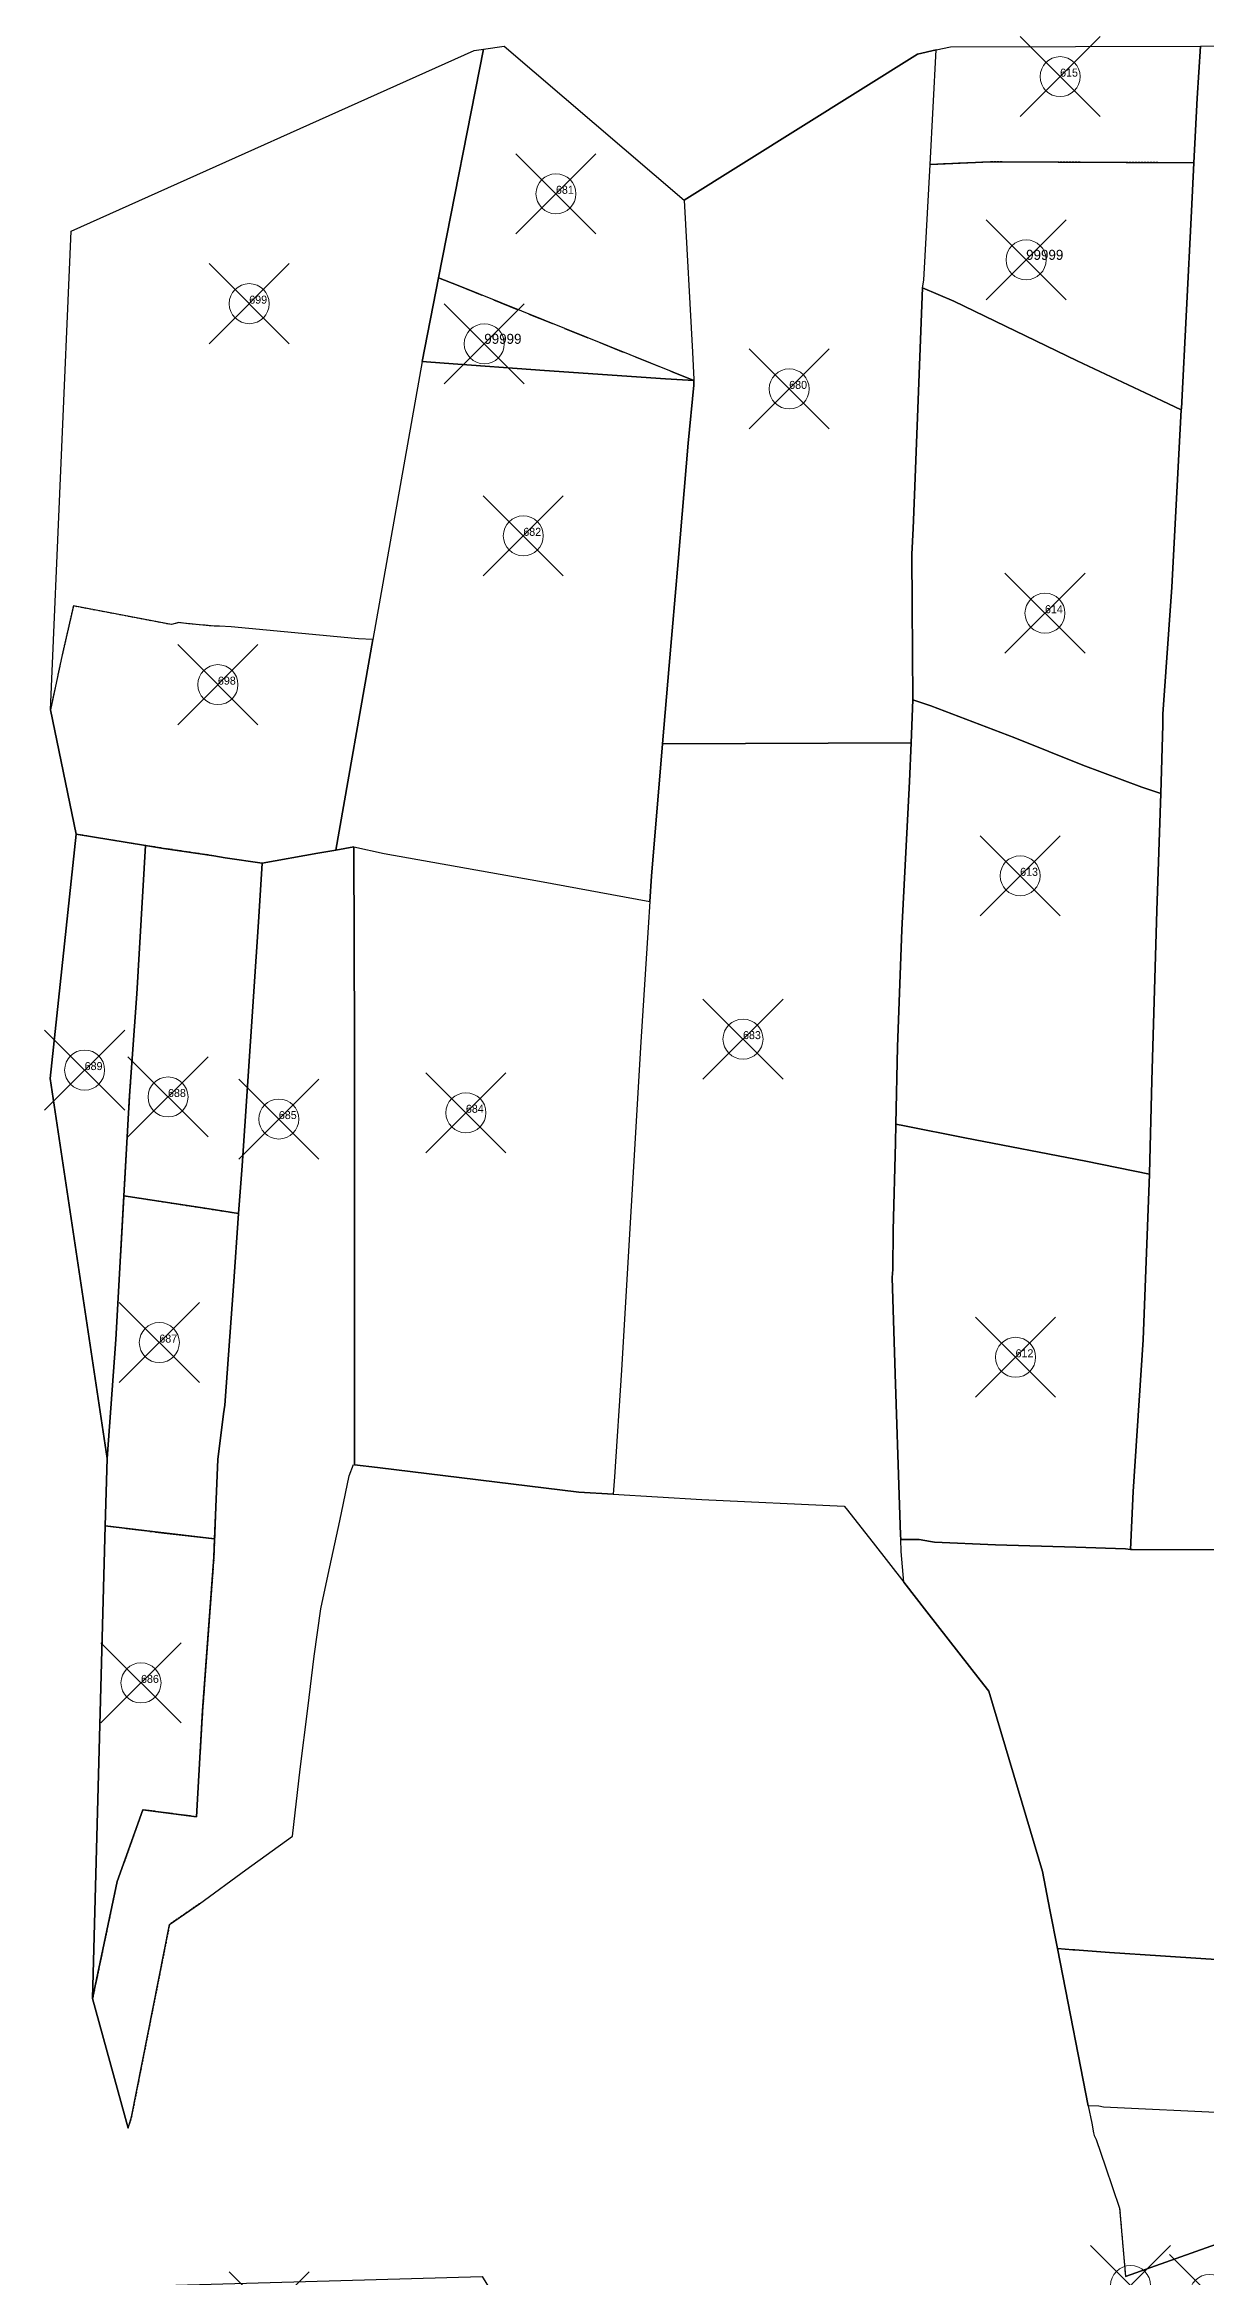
# Model space of a CAD drawing. Header units: millimetres. Extents: x -5 to 3014, y -2191 to 0.
# Drawn here: x -1 to 289, y -1116 to -558 of the extents above; entities that cross this region are included whole.
import ezdxf

# ---------------------------------------------------------------- set-up
doc = ezdxf.new("R2010")
doc.units = ezdxf.units.MM
doc.header["$PDMODE"] = 35
doc.header["$PDSIZE"] = 10
doc.linetypes.add('DASHED', pattern=[0.75, 0.5, -0.25])
doc.linetypes.add('DASHED2', pattern=[9.525, 6.35, -3.175])
for name, color, linetype, lineweight in [('Poly_Survey_Bndry', 250, 'Continuous', 30), ('Poly_Village_Bndry', 250, 'Continuous', 30), ('Text_Survey_No', 250, 'Continuous', 0)]:
    doc.layers.add(name, color=color, linetype=linetype, lineweight=lineweight)
doc.styles.get("Standard").update_dxf_attribs({"font": 'SakalBharati.ttf'})

msp = doc.modelspace()

# ---------------------------------------------------------------- linework, layer by layer
at = {"layer": 'Poly_Survey_Bndry'}
for points in [[(0.04, -724.65), (5.25, -605.04), (105.92, -559.94), (108.25, -559.59), (97.02, -616.7), (92.9, -637.6), (80.63, -707.08), (76.99, -706.94), (76.11, -706.86), (45.19, -703.95), (42.3, -703.79), (40.95, -703.78), (34.53, -703.16), (32.1, -702.89), (30.28, -703.4), (5.79, -698.74), (2.98, -710.95)], [(108.25, -559.59), (113.38, -558.81), (158.41, -597.34), (160.45, -635.35), (160.82, -642.11), (160.81, -642.39), (101.94, -618.68), (97.02, -616.7)], [(158.41, -597.34), (160.45, -635.35), (160.82, -642.11), (160.81, -642.39), (160.77, -643.52), (159.39, -658.01), (156.86, -687.62), (154.6, -713.58), (152.97, -733.16), (215.08, -732.9), (215.51, -722.16), (215.37, -698.55), (215.29, -685.78), (215.62, -679.36), (215.91, -670.98), (217.94, -619.23), (218.26, -617.35), (219.83, -588.42), (221.38, -559.79), (216.69, -560.81)], [(221.38, -559.79), (224.91, -559.02), (287.44, -558.81), (286.55, -571.8), (285.73, -587.99), (234.92, -587.77), (219.83, -588.42)], [(285.73, -587.99), (285.12, -600.07), (282.62, -649.35), (282.6, -649.7), (277.82, -647.51), (256.62, -637.44), (225.74, -622.6), (217.94, -619.23), (218.26, -617.35), (219.83, -588.42), (234.92, -587.77)], [(101.94, -618.68), (97.02, -616.7), (92.9, -637.6), (98.41, -638.02), (123.52, -639.93), (153.7, -641.99), (160.81, -642.39)], [(215.51, -722.16), (215.37, -698.55), (215.29, -685.78), (215.62, -679.36), (215.91, -670.98), (217.94, -619.23), (225.74, -622.6), (256.62, -637.44), (277.82, -647.51), (282.6, -649.7), (280.27, -694.06), (277.97, -725.81), (278.02, -728.41), (277.51, -745.58), (272.71, -744.01), (258.04, -738.48), (241.03, -731.72), (220.05, -723.69)], [(98.41, -638.02), (92.9, -637.6), (80.63, -707.08), (71.34, -759.73), (75.86, -758.91), (83.45, -760.6), (122.28, -767.5), (149.81, -772.62), (150.22, -766.26), (152.97, -733.16), (154.6, -713.58), (156.86, -687.62), (159.39, -658.01), (160.77, -643.52), (160.81, -642.39), (153.7, -641.99), (123.52, -639.93)], [(0.04, -724.65), (6.46, -755.77), (19.21, -757.87), (23.77, -758.59), (28.33, -759.31), (40.9, -761.18), (43.72, -761.64), (52.97, -763.05), (66.82, -760.54), (66.82, -760.54), (71.34, -759.73), (80.63, -707.08), (76.99, -706.94), (76.11, -706.86), (45.19, -703.95), (42.3, -703.79), (40.95, -703.78), (34.53, -703.16), (32.1, -702.89), (30.28, -703.4), (5.79, -698.74), (2.98, -710.95)], [(211.27, -828.22), (211.66, -808.89), (212.77, -779.68), (214.68, -742.62), (215.08, -732.9), (215.51, -722.16), (220.05, -723.69), (241.03, -731.72), (258.04, -738.48), (272.71, -744.01), (277.51, -745.58), (276.51, -774.82), (275.23, -817.38), (274.65, -840.58), (274.65, -840.72), (258.74, -837.52), (228.53, -831.64), (213.48, -828.68)], [(215.08, -732.9), (152.97, -733.16), (150.22, -766.26), (149.81, -772.62), (149.39, -779.05), (147.56, -807.7), (142.74, -889.72), (140.96, -916.33), (140.67, -920.69), (162.77, -922.01), (198.39, -923.67), (198.88, -924.25), (205.65, -932.9), (213.3, -942.73), (212.57, -935.02), (212.51, -932.04), (212.41, -930.88), (212.17, -923.49), (211.09, -890.61), (210.32, -866.55), (210.52, -864.56), (210.62, -854.76), (211.17, -832.92), (211.27, -828.22), (211.66, -808.89), (212.77, -779.68), (214.68, -742.62)], [(6.46, -755.77), (0, -816.79), (14.18, -911.78), (16.37, -882.07), (18.39, -846.12), (19.8, -821.11), (21.59, -795.7), (23.77, -758.59), (19.21, -757.87)], [(37.31, -1023.07), (48.89, -1014.62), (60.5, -1006.14), (62.43, -989.43), (64.39, -974.29), (65.96, -961.22), (67.59, -949.39), (69.42, -940.74), (72.35, -927.33), (74.66, -916.09), (75.74, -913.31), (75.99, -913.34), (76.02, -881.49), (76.02, -855.71), (76.02, -807.03), (75.86, -758.91), (71.34, -759.73), (66.82, -760.54), (66.82, -760.54), (52.97, -763.05), (52.11, -776.41), (47.91, -838.65), (47.06, -850.54), (45.76, -868.73), (43.63, -898.43), (43.32, -900.66), (41.83, -912.07), (41.07, -931.86), (40.89, -936.43), (38.07, -974.74), (36.51, -1001.32), (23.16, -999.56), (16.71, -1017.5), (10.58, -1046.74), (19.43, -1079.15), (20.31, -1076.28), (29.81, -1028.21)], [(18.39, -846.12), (39.68, -849.41), (47.06, -850.54), (47.91, -838.65), (52.11, -776.41), (52.97, -763.05), (43.72, -761.64), (40.9, -761.18), (28.33, -759.31), (23.77, -758.59), (21.59, -795.7), (19.8, -821.11)], [(75.86, -758.91), (83.45, -760.6), (122.28, -767.5), (149.81, -772.62), (149.39, -779.05), (147.56, -807.7), (142.74, -889.72), (140.96, -916.33), (140.67, -920.69), (132.08, -920.18), (81.73, -914.04), (75.99, -913.34), (76.02, -881.49), (76.02, -855.71), (76.02, -807.03)], [(212.17, -923.49), (211.09, -890.61), (210.32, -866.55), (210.52, -864.56), (210.62, -854.76), (211.17, -832.92), (211.27, -828.22), (213.48, -828.68), (228.53, -831.64), (258.74, -837.52), (274.65, -840.72), (273.11, -882.11), (270.6, -920.06), (269.88, -934.51), (268.63, -934.39), (256.24, -933.95), (236.19, -933.33), (220.96, -932.73), (219.92, -932.55), (217.08, -932.05), (212.51, -932.04), (212.41, -930.88)], [(18.39, -846.12), (16.37, -882.07), (14.18, -911.78), (13.73, -928.59), (25.52, -930.07), (41.07, -931.86), (41.83, -912.07), (43.32, -900.66), (43.63, -898.43), (45.76, -868.73), (47.06, -850.54), (39.68, -849.41)], [(23.16, -999.56), (36.51, -1001.32), (38.07, -974.74), (40.89, -936.43), (41.07, -931.86), (25.52, -930.07), (13.73, -928.59), (10.58, -1046.74), (16.71, -1017.5)], [(255.51, -1034.56), (256.01, -1034.61), (264.68, -1035.25), (277.42, -1036.11), (288.74, -1036.82), (300.43, -1037.61), (310.63, -1038.31), (321.64, -1038.98), (330.39, -1039.64), (332.48, -1039.92), (333.32, -1039.99), (335.21, -1040.09), (338.91, -1040.15), (357.38, -1041.5), (374.29, -1042.5), (373.19, -1079.09), (294.73, -1075.38), (263.17, -1073.9), (262.02, -1073.67), (259.37, -1073.57), (258.11, -1067.18), (253.66, -1044.51), (251.63, -1034.2)], [(267.18, -1099.1), (268.64, -1116.18), (373.19, -1079.09), (294.73, -1075.38), (263.17, -1073.9), (262.02, -1073.67), (259.37, -1073.57), (260.21, -1077.85), (260.69, -1080.3), (260.82, -1080.97), (261.36, -1081.94), (263.68, -1088.81)]]:
    msp.add_lwpolyline(points, close=True, dxfattribs=at)
for points in [[(0.04, -724.65), (5.25, -605.04), (105.92, -559.94)], [(97.02, -616.7), (108.25, -559.59)], [(105.92, -559.94), (108.25, -559.59)], [(108.25, -559.59), (113.38, -558.81)], [(113.38, -558.81), (158.41, -597.34)], [(158.41, -597.34), (216.69, -560.81)], [(216.69, -560.81), (221.38, -559.79)], [(219.83, -588.42), (221.38, -559.79)], [(221.38, -559.79), (224.91, -559.02)], [(224.91, -559.02), (287.44, -558.81)], [(302.39, -934.59), (270.32, -934.55), (269.88, -934.51), (270.6, -920.06), (273.11, -882.11), (274.65, -840.72), (274.65, -840.58), (275.23, -817.38), (276.51, -774.82), (277.51, -745.58), (278.02, -728.41), (277.97, -725.81), (280.27, -694.06), (282.6, -649.7), (282.62, -649.35), (285.12, -600.07), (285.73, -587.99), (286.55, -571.8), (287.44, -558.81), (301.64, -558.77)], [(287.44, -558.81), (301.64, -558.77)], [(217.94, -619.23), (218.26, -617.35), (219.83, -588.42)], [(282.6, -649.7), (282.62, -649.35), (285.12, -600.07), (285.73, -587.99)], [(158.41, -597.34), (160.45, -635.35), (160.82, -642.11), (160.81, -642.39)], [(92.9, -637.6), (97.02, -616.7)], [(217.94, -619.23), (215.91, -670.98), (215.62, -679.36), (215.29, -685.78), (215.37, -698.55), (215.51, -722.16)], [(282.6, -649.7), (277.82, -647.51), (256.62, -637.44), (225.74, -622.6), (217.94, -619.23)], [(92.9, -637.6), (80.63, -707.08)], [(98.41, -638.02), (92.9, -637.6)], [(160.81, -642.39), (153.7, -641.99), (123.52, -639.93), (98.41, -638.02)], [(160.81, -642.39), (160.77, -643.52), (159.39, -658.01), (156.86, -687.62), (154.6, -713.58), (152.97, -733.16)], [(277.51, -745.58), (278.02, -728.41), (277.97, -725.81), (280.27, -694.06), (282.6, -649.7)], [(76.11, -706.86), (45.19, -703.95), (42.3, -703.79), (40.95, -703.78)], [(80.63, -707.08), (71.34, -759.73)], [(80.63, -707.08), (76.99, -706.94), (76.11, -706.86)], [(6.46, -755.77), (0.04, -724.65)], [(215.51, -722.16), (215.08, -732.9)], [(277.51, -745.58), (272.71, -744.01), (258.04, -738.48), (241.03, -731.72), (220.05, -723.69), (215.51, -722.16)], [(152.97, -733.16), (150.22, -766.26), (149.81, -772.62)], [(152.97, -733.16), (215.08, -732.9)], [(215.08, -732.9), (214.68, -742.62), (212.77, -779.68), (211.66, -808.89)], [(274.65, -840.72), (274.65, -840.58), (275.23, -817.38), (276.51, -774.82), (277.51, -745.58)], [(14.18, -911.78), (0, -816.79), (6.46, -755.77)], [(52.97, -763.05), (43.72, -761.64), (40.9, -761.18)], [(47.06, -850.54), (47.91, -838.65), (52.11, -776.41), (52.97, -763.05)], [(52.97, -763.05), (66.82, -760.54)], [(66.82, -760.54), (66.82, -760.54), (71.34, -759.73)], [(71.34, -759.73), (75.86, -758.91)], [(75.86, -758.91), (76.02, -807.03), (76.02, -855.71), (76.02, -881.49), (75.99, -913.34)], [(75.86, -758.91), (83.45, -760.6), (122.28, -767.5), (149.81, -772.62)], [(149.81, -772.62), (149.39, -779.05), (147.56, -807.7), (142.74, -889.72), (140.96, -916.33)], [(211.66, -808.89), (211.27, -828.22)], [(211.27, -828.22), (211.17, -832.92), (210.62, -854.76), (210.52, -864.56), (210.32, -866.55), (211.09, -890.61), (212.17, -923.49)], [(274.65, -840.72), (258.74, -837.52), (228.53, -831.64), (213.48, -828.68), (211.27, -828.22)], [(269.88, -934.51), (270.6, -920.06), (273.11, -882.11), (274.65, -840.72)], [(41.83, -912.07), (43.32, -900.66), (43.63, -898.43), (45.76, -868.73), (47.06, -850.54)], [(13.73, -928.59), (14.18, -911.78)], [(140.96, -916.33), (140.67, -920.69)], [(212.17, -923.49), (212.41, -930.88), (212.51, -932.04)], [(10.58, -1046.74), (13.73, -928.59)], [(213.3, -942.73), (212.57, -935.02), (212.51, -932.04)], [(212.51, -932.04), (217.08, -932.05), (219.92, -932.55)], [(288.74, -1036.82), (277.42, -1036.11), (264.68, -1035.25), (256.01, -1034.61), (255.51, -1034.56), (251.63, -1034.2), (249.72, -1024.57), (247.9, -1015.02), (234.49, -969.91), (232.38, -967.19), (219.04, -950.09), (213.3, -942.73), (212.57, -935.02), (212.51, -932.04), (217.08, -932.05), (219.92, -932.55), (220.96, -932.73), (236.19, -933.33), (256.24, -933.95), (268.63, -934.39), (269.88, -934.51), (270.32, -934.55), (302.39, -934.59)], [(219.92, -932.55), (220.96, -932.73), (236.19, -933.33), (256.24, -933.95), (268.63, -934.39), (269.88, -934.51)], [(269.88, -934.51), (270.32, -934.55), (302.39, -934.59), (331.48, -934.65), (331.68, -934.63)], [(255.51, -1034.56), (251.63, -1034.2)], [(374.29, -1042.5), (357.38, -1041.5), (338.91, -1040.15), (335.21, -1040.09), (333.32, -1039.99), (332.48, -1039.92), (330.39, -1039.64), (321.64, -1038.98), (310.63, -1038.31), (300.43, -1037.61), (288.74, -1036.82), (277.42, -1036.11), (264.68, -1035.25), (256.01, -1034.61), (255.51, -1034.56)], [(19.43, -1079.15), (10.58, -1046.74)], [(262.02, -1073.67), (259.37, -1073.57)], [(373.19, -1079.09), (294.73, -1075.38), (263.17, -1073.9), (262.02, -1073.67)], [(373.19, -1079.09), (268.64, -1116.18)]]:
    msp.add_lwpolyline(points, dxfattribs=at)
at = {"layer": 'Poly_Survey_Bndry', "lineweight": 30}
msp.add_lwpolyline([(285.73, -587.99), (286.55, -571.8), (287.44, -558.81)], dxfattribs=at)
at = {"layer": 'Poly_Survey_Bndry', "linetype": 'DASHED'}
for points in [[(285.73, -587.99), (234.92, -587.77), (219.83, -588.42)], [(40.95, -703.78), (34.53, -703.16), (32.1, -702.89), (30.28, -703.4), (5.79, -698.74), (2.98, -710.95), (0.04, -724.65)], [(23.77, -758.59), (19.21, -757.87), (6.46, -755.77)], [(23.77, -758.59), (21.59, -795.7), (19.8, -821.11), (18.39, -846.12)], [(40.9, -761.18), (28.33, -759.31), (23.77, -758.59)], [(18.39, -846.12), (16.37, -882.07), (14.18, -911.78)], [(18.39, -846.12), (39.68, -849.41), (47.06, -850.54)], [(41.83, -912.07), (41.07, -931.86)], [(41.07, -931.86), (40.89, -936.43), (38.07, -974.74), (36.51, -1001.32), (23.16, -999.56)], [(23.16, -999.56), (16.71, -1017.5), (10.58, -1046.74)]]:
    msp.add_lwpolyline(points, dxfattribs=at)
at = {"layer": 'Poly_Survey_Bndry', "linetype": 'DASHED2'}
for points in [[(97.02, -616.7), (101.94, -618.68)], [(101.94, -618.68), (160.81, -642.39)]]:
    msp.add_lwpolyline(points, dxfattribs=at)
at = {"layer": 'Poly_Survey_Bndry', "linetype": 'DASHED', "lineweight": 30}
msp.add_lwpolyline([(13.73, -928.59), (25.52, -930.07), (41.07, -931.86)], dxfattribs=at)
at = {"layer": 'Poly_Survey_Bndry', "linetype": 'ByBlock'}
msp.add_lwpolyline([(4.85, -1119.13), (107.89, -1116.18), (121.91, -1139.23), (14.71, -1133.75), (11.04, -1133.35), (9.36, -1137.29), (9.18, -1136.61), (7.37, -1129.87)], close=True, dxfattribs=at)
at = {"layer": 'Poly_Village_Bndry'}
for points in [[(37.31, -1023.07), (48.89, -1014.62), (60.5, -1006.14), (62.43, -989.43), (64.39, -974.29), (65.96, -961.22), (67.59, -949.39), (69.42, -940.74), (72.35, -927.33), (74.66, -916.09), (75.74, -913.31)], [(75.74, -913.31), (75.99, -913.34)], [(75.99, -913.34), (81.73, -914.04)], [(81.73, -914.04), (132.08, -920.18), (140.67, -920.69)], [(140.67, -920.69), (162.77, -922.01), (198.39, -923.67), (198.88, -924.25), (205.65, -932.9), (213.3, -942.73)], [(213.3, -942.73), (219.04, -950.09), (232.38, -967.19), (234.49, -969.91), (247.9, -1015.02), (249.72, -1024.57), (251.63, -1034.2)], [(251.63, -1034.2), (253.66, -1044.51), (258.11, -1067.18), (259.37, -1073.57)], [(259.37, -1073.57), (260.21, -1077.85), (260.69, -1080.3)], [(260.69, -1080.3), (260.82, -1080.97), (261.36, -1081.94), (263.68, -1088.81), (267.18, -1099.1)]]:
    msp.add_lwpolyline(points, dxfattribs=at)
at = {"layer": 'Poly_Village_Bndry', "linetype": 'DASHED'}
for points in [[(37.31, -1023.07), (29.81, -1028.21), (20.31, -1076.28), (19.43, -1079.15)], [(267.18, -1099.1), (268.64, -1116.18)]]:
    msp.add_lwpolyline(points, dxfattribs=at)
at = {"layer": 'Text_Survey_No'}
for p in [(252.32, -566.45), (126.35, -595.73), (243.82, -612.23), (49.71, -623.19), (108.44, -633.22), (184.63, -644.49), (118.19, -681.21), (248.54, -700.54), (41.89, -718.4), (242.33, -766.17), (173.09, -806.98), (8.59, -814.72), (29.42, -821.44), (57.11, -826.96), (103.85, -825.39), (27.25, -882.82), (241.19, -886.49), (22.67, -967.87), (269.93, -1118.47), (54.69, -1125.04), (289.67, -1120.69)]:
    msp.add_point(p, dxfattribs=at)

# ---------------------------------------------------------------- texts
at = {"layer": 'Text_Survey_No', "linetype": 'DASHED'}
for s, height, p in [('615', 2, (252.32, -566.45)), ('681', 2, (126.35, -595.73)), ('99999', 2.5, (243.82, -612.23)), ('699', 2, (49.71, -623.19)), ('99999', 2.5, (108.44, -633.22)), ('680', 2, (184.63, -644.49)), ('682', 2, (118.19, -681.21)), ('614', 2, (248.54, -700.54)), ('698', 2, (41.89, -718.4)), ('613', 2, (242.33, -766.17)), ('683', 2, (173.09, -806.98)), ('689', 2, (8.59, -814.72)), ('688', 2, (29.42, -821.44)), ('685', 2, (57.11, -826.96)), ('684', 2, (103.85, -825.39)), ('687', 2, (27.25, -882.82)), ('612', 2, (241.19, -886.49)), ('686', 2, (22.67, -967.87))]:
    msp.add_text(s, height=height, dxfattribs=at).set_placement(p)

doc.saveas('drawing.dxf')
